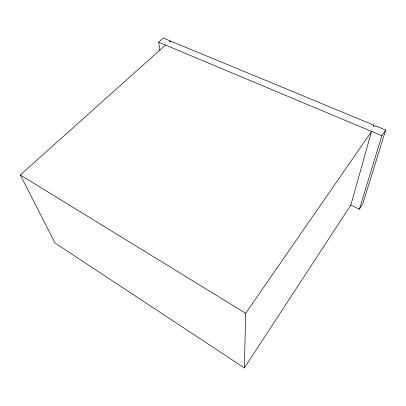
<?xml version="1.0" encoding="UTF-8"?>
<svg xmlns="http://www.w3.org/2000/svg" width="406" height="406" viewBox="0 0 406 406"><rect width="100%" height="100%" fill="white"/><g stroke="black" fill="none" stroke-linecap="round" stroke-linejoin="round"><path stroke-width="0.61" d="M244.376 367.922L245.676 313.285L371.566 131.402L350.809 205.096L244.376 367.922L55.069 243.047L20.3 174.986L165.506 45.046M373.383 126.296L373.728 125.084L171.403 41.387L170.784 41.94L169.551 41.427L170.165 40.879L163.395 38.078L158.716 42.199L159.878 50.314M350.809 205.096L359.356 209.217L381.873 135.721L385.7 130.037L375.448 125.794L374.936 126.535L373.215 125.824L373.728 125.084M385.7 130.037L362.736 203.929L359.356 209.217M158.716 42.199L381.873 135.721M20.3 174.986L245.676 313.285M170.165 40.879L170.317 42.128"/></g></svg>
